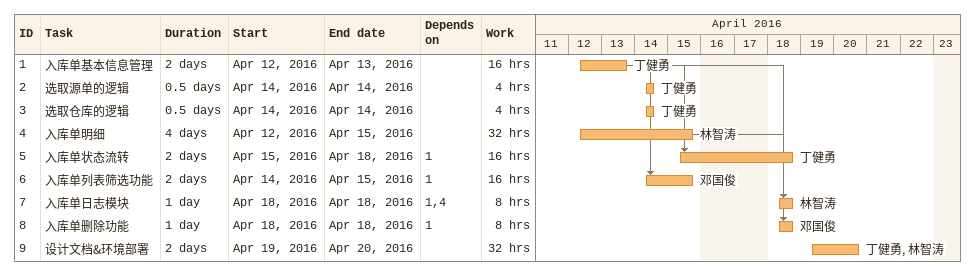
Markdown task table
| ID | Task | Duration | Start | Finish | Predecessors | Resources | Work (h) |
|---|---|---|---|---|---|---|---|
| 1 | 入库单基本信息管理 | 2d | 2016-04-12 | 2016-04-13 |  | 丁健勇 | 16 |
| 2 | 选取源单的逻辑 | 0.5d | 2016-04-14 | 2016-04-14 |  | 丁健勇 | 4 |
| 3 | 选取仓库的逻辑 | 0.5d | 2016-04-14 | 2016-04-14 |  | 丁健勇 | 4 |
| 4 | 入库单明细 | 4d | 2016-04-12 | 2016-04-15 |  | 林智涛 | 32 |
| 5 | 入库单状态流转 | 2d | 2016-04-15 | 2016-04-18 | 1 | 丁健勇 | 16 |
| 6 | 入库单列表筛选功能 | 2d | 2016-04-14 | 2016-04-15 | 1 | 邓国俊 | 16 |
| 7 | 入库单日志模块 | 1d | 2016-04-18 | 2016-04-18 | 1, 4 | 林智涛 | 8 |
| 8 | 入库单删除功能 | 1d | 2016-04-18 | 2016-04-18 | 1 | 邓国俊 | 8 |
| 9 | 设计文档&环境部署 | 2d | 2016-04-19 | 2016-04-20 |  | 丁健勇, 林智涛 | 32 |
